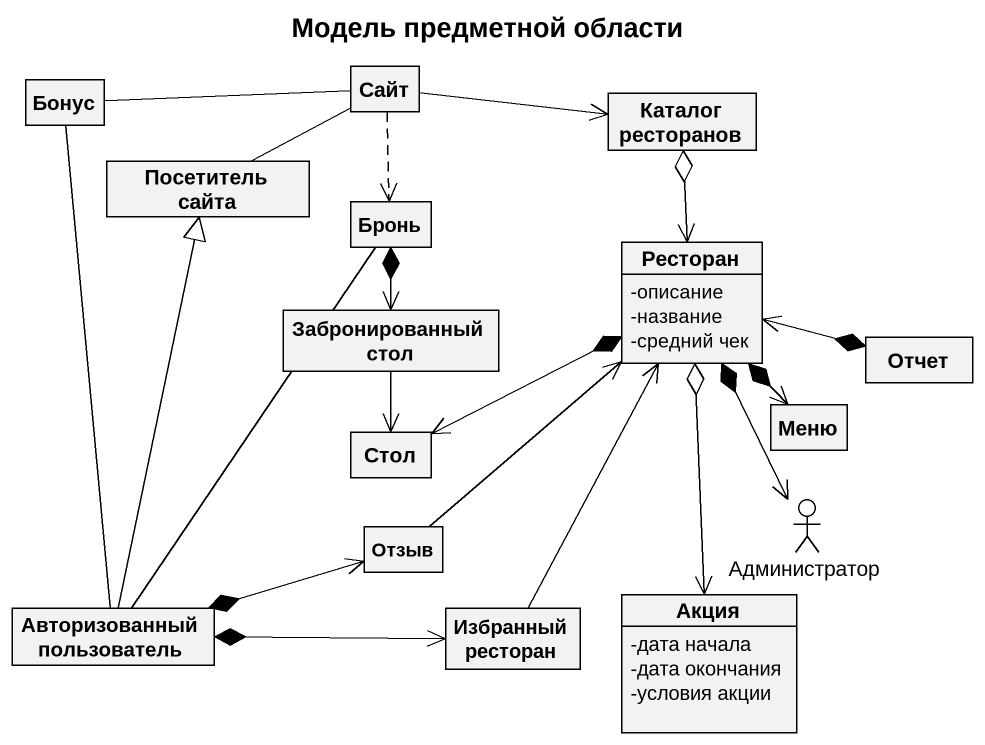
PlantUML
@startuml
title Модель предметной области
allowmixing
hide circle
hide empty members
skinparam classAttributeIconSize 0
class Сайт
class Бонус
class "Посетитель сайта" as Посетитель_сайта
class "Каталог ресторанов" as Каталог_ресторанов
class Бронь
class Ресторан {
  -описание
  -название
  -средний чек
}
class "Забронированный стол" as Забронированный_стол
class Меню
class Отчет
class Стол
actor Администратор
class Отзыв
class Акция {
  -дата начала
  -дата окончания
  -условия акции
}
class "Авторизованный пользователь" as Авторизованный_пользователь
class "Избранный ресторан" as Избранный_ресторан
Сайт -left- Бонус
Сайт -right-> Каталог_ресторанов
Сайт ..> Бронь
Посетитель_сайта -right- Сайт
Каталог_ресторанов o--> Ресторан
Бронь *--> Забронированный_стол
Ресторан *--> Меню
Ресторан *-left-> Стол
Ресторан *--> Администратор
Ресторан o--> Акция
Забронированный_стол --> Стол
Отчет *-left-> Ресторан
Отзыв -up-> Ресторан
Авторизованный_пользователь -up- Бонус
Авторизованный_пользователь -up-|> Посетитель_сайта
Авторизованный_пользователь -up- Бронь
Авторизованный_пользователь *-right-> Отзыв
Авторизованный_пользователь *-right-> Избранный_ресторан
Избранный_ресторан -up-> Ресторан
@enduml
